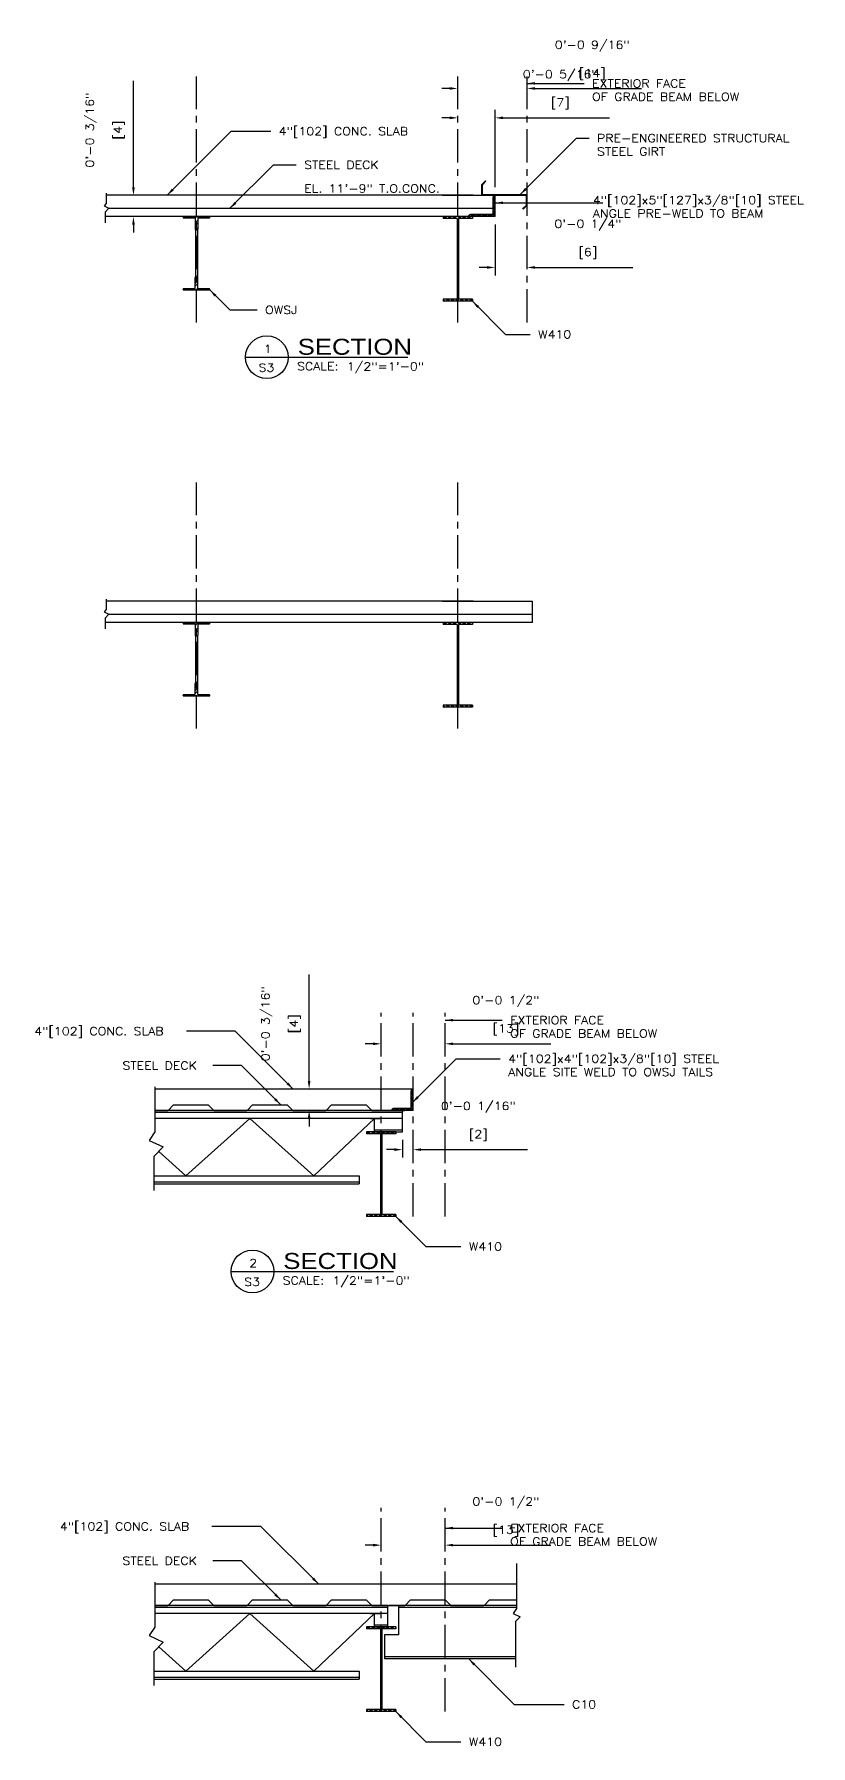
# Model space of a CAD drawing. Header units: inches. Extents: x -44 to 9761, y -1166 to 3580.
# Drawn here: x 8634.5 to 8780.2, y 3259 to 3579.8 of the extents above; entities that cross this region are included whole.
import ezdxf
from ezdxf.enums import TextEntityAlignment as Align

# ---------------------------------------------------------------- set-up
doc = ezdxf.new("R2010")
doc.units = ezdxf.units.IN
doc.header["$MEASUREMENT"] = 0
doc.linetypes.add('CENTER', pattern=[2, 1.25, -0.25, 0.25, -0.25])
doc.layers.get('DEFPOINTS').update_dxf_attribs({"linetype": 'CONTINUOUS'})
for name, color, linetype in [('Center', 251, 'CENTER'), ('L1', 1, 'CONTINUOUS'), ('L131', 131, 'CONTINUOUS'), ('LAYER15A', 15, 'CONTINUOUS'), ('Struc_Plan_Dim', 5, 'CONTINUOUS'), ('Struc_Section_Conc', 71, 'CONTINUOUS'), ('Struc_Section_OWSJ', 131, 'CONTINUOUS'), ('Struc_Section_StAngle', 5, 'CONTINUOUS'), ('Struc_Section_Steel', 11, 'CONTINUOUS'), ('Struc_Section_StGirt', 151, 'CONTINUOUS'), ('Struc_Steel_Beam', 22, 'CONTINUOUS'), ('Struc_Steel_Deck', 41, 'CONTINUOUS'), ('Struc_Steel_Joist', 21, 'CONTINUOUS'), ('TEXT', 4, 'CONTINUOUS'), ('TEXT131', 131, 'CONTINUOUS')]:
    doc.layers.add(name, color=color, linetype=linetype)
doc.styles.add('ROMANS', font='ROMANS.SHX', dxfattribs={"width": 0.8})
doc.styles.add('ROMANS-115', font='romans.shx', dxfattribs={"width": 1.15})
doc.styles.add('SANS-80', font='sanss___.ttf', dxfattribs={"width": 0.8})
doc.dimstyles.new('Copy of 12-ROMANS-115-PS-BPV', dxfattribs={"dimtxt": 0.0625, "dimasz": 0.0625, "dimexe": 0.0625, "dimexo": 0.0625, "dimgap": 0.0625, "dimtad": 1, "dimdec": 4, "dimlfac": 24, "dimzin": 1, "dimdsep": 46, "dimlunit": 4, "dimtxsty": 'ROMANS-115', "dimcen": 0.0625, "dimclrd": 256, "dimclre": 256, "dimclrt": 256, "dimadec": 0, "dimazin": 0, "dimtfac": 1, "dimtdec": 4, "dimtofl": 0, "dimtmove": 0, "dimatfit": 0, "dimfxl": 1, "dimfrac": 2, "dimtolj": 1, "dimtzin": 0, "dimarcsym": 0})

# ---------------------------------------------------------------- blocks, each defined once
blk = doc.blocks.new('OWSJ1')
at = {"layer": 'TEXT'}
h = blk.add_hatch(dxfattribs=at)
h.set_pattern_fill('STEEL', color=131, scale=8, style=0)
h.set_pattern_definition([(45, (-5931.7465, -888.5996), (-0.70710678, 0.70710678), []), (45, (-5931.7465, -888.0996), (-0.70710678, 0.70710678), [])])
h.paths.add_polyline_path([(-0.25, 11.38, 0.414214), (-0.13, 11.25), (0.12, 11.25, 0.414214), (0.25, 11.38), (0.25, 13.5), (2.37, 13.5, 0.414214), (2.5, 13.62), (2.5, 13.75), (-2.5, 13.75), (-2.5, 13.62, 0.414214), (-2.38, 13.5), (-0.25, 13.5)])
h.paths.add_polyline_path([(-2.5, 0), (2.5, 0), (2.5, 0.12, 0.414214), (2.37, 0.25), (0.25, 0.25), (0.25, 2.37, 0.414214), (0.12, 2.5), (-0.13, 2.5, 0.414214), (-0.25, 2.37), (-0.25, 0.25), (-2.38, 0.25, 0.414214), (-2.5, 0.12)])
at = {"layer": 'Struc_Steel_Joist', "color": 150}
for p, q in [((-2.5, 13.75), (2.5, 13.75)), ((-2.5, 13.75), (-2.5, 13.62)), ((-2.38, 13.5), (-0.25, 13.5)), ((-0.25, 13.5), (-0.25, 11.38)), ((0.25, 13.5), (2.37, 13.5)), ((0.25, 13.5), (0.25, 11.38)), ((2.5, 13.75), (2.5, 13.62)), ((-0.19, 11.27), (-0.19, 2.48)), ((-0.13, 11.25), (0.12, 11.25)), ((0.19, 11.27), (0.19, 2.48)), ((-2.5, 0), (-2.5, 0.12)), ((-2.5, 0), (2.5, 0)), ((-2.38, 0.25), (-0.25, 0.25)), ((-0.25, 0.25), (-0.25, 2.37)), ((-0.13, 2.5), (0.12, 2.5)), ((0.25, 0.25), (0.25, 2.37)), ((0.25, 0.25), (2.37, 0.25)), ((2.5, 0), (2.5, 0.12))]:
    blk.add_line(p, q, dxfattribs=at)
for centre, start, end in [((-2.38, 13.62), 180, 270), ((2.37, 13.62), 270, 0), ((-0.13, 11.38), 180, 270), ((0.12, 11.38), 270, 0), ((-2.38, 0.12), 90, 180), ((-0.13, 2.37), 90, 180), ((0.12, 2.37), 0, 90), ((2.37, 0.12), 0, 90)]:
    blk.add_arc(centre, 0.125, start, end, dxfattribs=at)
blk = doc.blocks.new('*D68')
at = {"layer": 'DEFPOINTS', "color": 0, "transparency": 16777216}
for p in [(8713.96, 3569.45), (8726.96, 3569.62), (8726.96, 3555.55)]:
    blk.add_point(p, dxfattribs=at)
at = {"layer": 'Struc_Plan_Dim', "lineweight": -2, "transparency": 16777216}
for p, q in [((8712.46, 3569.62), (8710.96, 3569.62)), ((8728.46, 3569.62), (8748.4, 3569.62))]:
    blk.add_line(p, q, dxfattribs=at)
at = {"layer": 'Struc_Plan_Dim', "transparency": 16777216}
for points in [[(8712.46, 3569.87), (8712.46, 3569.37), (8713.96, 3569.62)], [(8728.46, 3569.87), (8728.46, 3569.37), (8726.96, 3569.62)]]:
    blk.add_solid(points, dxfattribs=at)
at = {"layer": 'Struc_Plan_Dim', "transparency": 16777216, "char_height": 1.5, "attachment_point": 5, "style": 'ROMANS-115'}
for s, insert in [('\\A1;0\'-0 9/16"', (8739.18, 3577.55)), ('\\A1;[14]', (8739.18, 3572.26))]:
    blk.add_mtext(s, dxfattribs=dict(at, insert=insert))
blk = doc.blocks.new('Title-section')
at = {"layer": 'LAYER15A'}
blk.add_line((-2.066, -7.538), (-0.798, -7.538), dxfattribs=at)
blk.add_circle((-1.899, -7.538), 0.167, dxfattribs=at)
at = {"layer": 'L131', "style": 'ROMANS', "width": 1.15}
blk.add_text('SCALE:', height=0.0625, dxfattribs=at).set_placement((-1.663, -7.64))
for tag, p in [('TITLE_NO.', (-1.893, -7.504)), ('SHEET_NO.', (-1.902, -7.651))]:
    blk.add_attdef(tag, text='', height=0.0625, dxfattribs=at).set_placement(p, align=Align.CENTER)
blk.add_attdef('SCALE', (-1.274, -7.641), '', height=0.0625, dxfattribs=at)
at = {"layer": 'TEXT131', "style": 'SANS-80', "width": 1.15}
blk.add_text('SECTION', height=0.125, dxfattribs=at).set_placement((-1.658, -7.519))
blk = doc.blocks.new('*D69')
at = {"layer": 'DEFPOINTS', "color": 0, "transparency": 16777216}
for p in [(8653.09, 3549.59), (8653.14, 3549.59), (8653.09, 3545.59)]:
    blk.add_point(p, dxfattribs=at)
at = {"layer": 'Struc_Section_StAngle', "lineweight": -2, "transparency": 16777216}
for p, q in [((8653.14, 3551.09), (8653.14, 3571.04)), ((8653.14, 3544.09), (8653.14, 3542.59))]:
    blk.add_line(p, q, dxfattribs=at)
at = {"layer": 'Struc_Section_StAngle', "transparency": 16777216}
for points in [[(8652.89, 3551.09), (8653.39, 3551.09), (8653.14, 3549.59)], [(8652.89, 3544.09), (8653.39, 3544.09), (8653.14, 3545.59)]]:
    blk.add_solid(points, dxfattribs=at)
at = {"layer": 'Struc_Section_StAngle', "transparency": 16777216, "char_height": 1.5, "attachment_point": 5, "rotation": 90, "style": 'ROMANS-115'}
for s, insert in [('\\A1;0\'-0 3/16"', (8645.21, 3561.81)), ('\\A1;[4]', (8650.49, 3561.81))]:
    blk.add_mtext(s, dxfattribs=dict(at, insert=insert))
blk = doc.blocks.new('*D70')
at = {"layer": 'DEFPOINTS', "color": 0, "transparency": 16777216}
for p in [(8713.96, 3563.48), (8720.96, 3564.11), (8720.96, 3549.59)]:
    blk.add_point(p, dxfattribs=at)
at = {"layer": 'Struc_Section_StAngle', "lineweight": -2, "transparency": 16777216}
for p, q in [((8720.96, 3551.09), (8720.96, 3565.61)), ((8712.46, 3564.11), (8710.96, 3564.11)), ((8722.46, 3564.11), (8742.4, 3564.11))]:
    blk.add_line(p, q, dxfattribs=at)
at = {"layer": 'Struc_Section_StAngle', "transparency": 16777216}
for points in [[(8712.46, 3564.36), (8712.46, 3563.86), (8713.96, 3564.11)], [(8722.46, 3564.36), (8722.46, 3563.86), (8720.96, 3564.11)]]:
    blk.add_solid(points, dxfattribs=at)
at = {"layer": 'Struc_Section_StAngle', "transparency": 16777216, "char_height": 1.5, "attachment_point": 5, "style": 'ROMANS-115'}
for s, insert in [('\\A1;0\'-0 5/16"', (8733.18, 3572.04)), ('\\A1;[7]', (8733.18, 3566.75))]:
    blk.add_mtext(s, dxfattribs=dict(at, insert=insert))
blk = doc.blocks.new('*D71')
at = {"layer": 'DEFPOINTS', "color": 0, "transparency": 16777216}
for p in [(8720.96, 3545.59), (8726.96, 3545.59), (8726.96, 3536.07)]:
    blk.add_point(p, dxfattribs=at)
at = {"layer": 'Struc_Section_StAngle', "lineweight": -2, "transparency": 16777216}
for p, q in [((8720.96, 3544.09), (8720.96, 3534.57)), ((8719.46, 3536.07), (8717.96, 3536.07)), ((8728.46, 3536.07), (8746.76, 3536.07))]:
    blk.add_line(p, q, dxfattribs=at)
at = {"layer": 'Struc_Section_StAngle', "transparency": 16777216}
for points in [[(8719.46, 3536.32), (8719.46, 3535.82), (8720.96, 3536.07)], [(8728.46, 3536.32), (8728.46, 3535.82), (8726.96, 3536.07)]]:
    blk.add_solid(points, dxfattribs=at)
at = {"layer": 'Struc_Section_StAngle', "transparency": 16777216, "char_height": 1.5, "attachment_point": 5, "style": 'ROMANS-115'}
for s, insert in [('\\A1;0\'-0 1/4"', (8738.36, 3544)), ('\\A1;[6]', (8738.36, 3538.71))]:
    blk.add_mtext(s, dxfattribs=dict(at, insert=insert))
blk = doc.blocks.new('*D72')
at = {"layer": 'DEFPOINTS', "color": 0, "transparency": 16777216}
for p in [(8699.59, 3390.2), (8711.59, 3390.54), (8711.59, 3382.07)]:
    blk.add_point(p, dxfattribs=at)
at = {"layer": 'Struc_Plan_Dim', "lineweight": -2, "transparency": 16777216}
for p, q in [((8698.09, 3390.54), (8696.59, 3390.54)), ((8713.09, 3390.54), (8731.39, 3390.54))]:
    blk.add_line(p, q, dxfattribs=at)
at = {"layer": 'Struc_Plan_Dim', "transparency": 16777216}
for points in [[(8698.09, 3390.79), (8698.09, 3390.29), (8699.59, 3390.54)], [(8713.09, 3390.79), (8713.09, 3390.29), (8711.59, 3390.54)]]:
    blk.add_solid(points, dxfattribs=at)
at = {"layer": 'Struc_Plan_Dim', "transparency": 16777216, "char_height": 1.5, "attachment_point": 5, "style": 'ROMANS-115'}
for s, insert in [('\\A1;0\'-0 1/2"', (8722.99, 3398.47)), ('\\A1;[13]', (8722.99, 3393.18))]:
    blk.add_mtext(s, dxfattribs=dict(at, insert=insert))
blk = doc.blocks.new('*D73')
at = {"layer": 'DEFPOINTS', "color": 0, "transparency": 16777216}
for p in [(8686.08, 3382.07), (8686.14, 3382.07), (8686.14, 3378.07)]:
    blk.add_point(p, dxfattribs=at)
at = {"layer": 'Struc_Section_StAngle', "lineweight": -2, "transparency": 16777216}
for p, q in [((8686.08, 3383.57), (8686.08, 3403.51)), ((8686.08, 3376.57), (8686.08, 3375.07))]:
    blk.add_line(p, q, dxfattribs=at)
at = {"layer": 'Struc_Section_StAngle', "transparency": 16777216}
for points in [[(8685.83, 3383.57), (8686.33, 3383.57), (8686.08, 3382.07)], [(8685.83, 3376.57), (8686.33, 3376.57), (8686.08, 3378.07)]]:
    blk.add_solid(points, dxfattribs=at)
at = {"layer": 'Struc_Section_StAngle', "transparency": 16777216, "char_height": 1.5, "attachment_point": 5, "rotation": 90, "style": 'ROMANS-115'}
for s, insert in [('\\A1;0\'-0 3/16"', (8678.15, 3394.29)), ('\\A1;[4]', (8683.44, 3394.29))]:
    blk.add_mtext(s, dxfattribs=dict(at, insert=insert))
blk = doc.blocks.new('*D74')
at = {"layer": 'DEFPOINTS', "color": 0, "transparency": 16777216}
for p in [(8703.59, 3374.07), (8705.59, 3374.07), (8705.59, 3370.71)]:
    blk.add_point(p, dxfattribs=at)
at = {"layer": 'Struc_Section_StAngle', "lineweight": -2, "transparency": 16777216}
for p, q in [((8703.59, 3372.57), (8703.59, 3369.21)), ((8702.09, 3370.71), (8700.59, 3370.71)), ((8707.09, 3370.71), (8727.03, 3370.71))]:
    blk.add_line(p, q, dxfattribs=at)
at = {"layer": 'Struc_Section_StAngle', "transparency": 16777216}
for points in [[(8702.09, 3370.96), (8702.09, 3370.46), (8703.59, 3370.71)], [(8707.09, 3370.96), (8707.09, 3370.46), (8705.59, 3370.71)]]:
    blk.add_solid(points, dxfattribs=at)
at = {"layer": 'Struc_Section_StAngle', "transparency": 16777216, "char_height": 1.5, "attachment_point": 5, "style": 'ROMANS-115'}
for s, insert in [('\\A1;0\'-0 1/16"', (8717.81, 3378.64)), ('\\A1;[2]', (8717.81, 3373.35))]:
    blk.add_mtext(s, dxfattribs=dict(at, insert=insert))
blk = doc.blocks.new('*D75')
at = {"layer": 'DEFPOINTS', "color": 0, "transparency": 16777216}
for p in [(8699.59, 3298.01), (8711.59, 3298.01), (8711.59, 3296.57)]:
    blk.add_point(p, dxfattribs=at)
at = {"layer": 'Struc_Plan_Dim', "lineweight": -2, "transparency": 16777216}
for p, q in [((8698.09, 3296.57), (8696.59, 3296.57)), ((8713.09, 3296.57), (8731.39, 3296.57))]:
    blk.add_line(p, q, dxfattribs=at)
at = {"layer": 'Struc_Plan_Dim', "transparency": 16777216}
for points in [[(8698.09, 3296.82), (8698.09, 3296.32), (8699.59, 3296.57)], [(8713.09, 3296.82), (8713.09, 3296.32), (8711.59, 3296.57)]]:
    blk.add_solid(points, dxfattribs=at)
at = {"layer": 'Struc_Plan_Dim', "transparency": 16777216, "char_height": 1.5, "attachment_point": 5, "style": 'ROMANS-115'}
for s, insert in [('\\A1;0\'-0 1/2"', (8722.99, 3304.5)), ('\\A1;[13]', (8722.99, 3299.22))]:
    blk.add_mtext(s, dxfattribs=dict(at, insert=insert))

msp = doc.modelspace()

# ---------------------------------------------------------------- hatches: boundary and pattern name
at = {"layer": 'Struc_Section_StAngle'}
h = msp.add_hatch(dxfattribs=at)
h.set_pattern_fill('STEEL', color=256, scale=3, style=0)
h.set_pattern_definition([(135, (17589.6792, 101.61413), (0.265165043, 0.265165043), []), (135, (17589.6792, 101.80163), (0.265165043, 0.265165043), [])])
h.paths.add_polyline_path([(8716.33189, 3545.96827, 0.414213562), (8715.95689, 3545.59327), (8720.95689, 3545.59327), (8720.95689, 3549.59327, 0.414213562), (8720.58189, 3549.21827), (8720.58189, 3545.96827)])
h = msp.add_hatch(dxfattribs=at)
h.set_pattern_fill('STEEL', color=256, scale=3, style=0)
h.set_pattern_definition([(135, (17574.3102, -65.91134), (0.265165043, 0.265165043), []), (135, (17574.3102, -65.72384), (0.265165043, 0.265165043), [])])
h.paths.add_polyline_path([(8701.96289, 3378.44281, 0.414213562), (8701.58789, 3378.06781), (8705.58789, 3378.06781), (8705.58789, 3382.06781, 0.414213562), (8705.21289, 3381.69281), (8705.21289, 3378.44281)])
at = {"layer": 'Struc_Steel_Beam'}
h = msp.add_hatch(dxfattribs=at)
h.set_pattern_fill('STEEL', color=256, scale=5, style=0)
h.set_pattern_definition([(135, (8873.87965, 3561.5477), (0.4419417, 0.4419417), []), (135, (8873.87965, 3561.8602), (0.4419417, 0.4419417), [])])
h.paths.add_polyline_path([(8716.70689, 3545.59327), (8716.70689, 3545.21827), (8714.08189, 3545.21827), (8714.08189, 3530.09327), (8716.70689, 3530.09327), (8716.70689, 3529.71827), (8713.95689, 3529.71827), (8713.95689, 3545.59327)])
h.paths.add_polyline_path([(8711.20689, 3545.21827), (8711.20689, 3545.59327), (8713.95689, 3545.59327), (8713.95689, 3529.71827), (8711.20689, 3529.71827), (8711.20689, 3530.09327), (8713.83189, 3530.09327), (8713.83189, 3545.21827)])
h = msp.add_hatch(dxfattribs=at)
h.set_pattern_fill('STEEL', color=256, scale=5, style=0)
h.set_pattern_definition([(135, (8873.87965, 3485.4463), (0.4419417, 0.4419417), []), (135, (8873.87965, 3485.7588), (0.4419417, 0.4419417), [])])
h.paths.add_polyline_path([(8716.70689, 3469.49188), (8716.70689, 3469.11688), (8714.08189, 3469.11688), (8714.08189, 3453.99188), (8716.70689, 3453.99188), (8716.70689, 3453.61688), (8713.95689, 3453.61688), (8713.95689, 3469.49188)])
h.paths.add_polyline_path([(8711.20689, 3469.11688), (8711.20689, 3469.49188), (8713.95689, 3469.49188), (8713.95689, 3453.61688), (8711.20689, 3453.61688), (8711.20689, 3453.99188), (8713.83189, 3453.99188), (8713.83189, 3469.11688)])
h = msp.add_hatch(dxfattribs=at)
h.set_pattern_fill('STEEL', color=256, scale=5, style=0)
h.set_pattern_definition([(135, (8859.51065, 3390.0222), (0.4419417, 0.4419417), []), (135, (8859.51065, 3390.3347), (0.4419417, 0.4419417), [])])
h.paths.add_polyline_path([(8702.33789, 3374.06781), (8702.33789, 3373.69281), (8699.71289, 3373.69281), (8699.71289, 3358.56781), (8702.33789, 3358.56781), (8702.33789, 3358.19281), (8699.58789, 3358.19281), (8699.58789, 3374.06781)])
h.paths.add_polyline_path([(8696.83789, 3373.69281), (8696.83789, 3374.06781), (8699.58789, 3374.06781), (8699.58789, 3358.19281), (8696.83789, 3358.19281), (8696.83789, 3358.56781), (8699.46289, 3358.56781), (8699.46289, 3373.69281)])
h = msp.add_hatch(dxfattribs=at)
h.set_pattern_fill('STEEL', color=256, scale=5, style=0)
h.set_pattern_definition([(135, (8859.51065, 3297.20034), (0.4419417, 0.4419417), []), (135, (8859.51065, 3297.51284), (0.4419417, 0.4419417), [])])
h.paths.add_polyline_path([(8702.33789, 3281.24594), (8702.33789, 3280.87094), (8699.71289, 3280.87094), (8699.71289, 3265.74594), (8702.33789, 3265.74594), (8702.33789, 3265.37094), (8699.58789, 3265.37094), (8699.58789, 3281.24594)])
h.paths.add_polyline_path([(8696.83789, 3280.87094), (8696.83789, 3281.24594), (8699.58789, 3281.24594), (8699.58789, 3265.37094), (8696.83789, 3265.37094), (8696.83789, 3265.74594), (8699.46289, 3265.74594), (8699.46289, 3280.87094)])

# ---------------------------------------------------------------- linework, layer by layer
at = {"layer": 'Center', "ltscale": 5}
for p, q in [((8664.95689, 3525.71827), (8664.95689, 3571.85436)), ((8713.95689, 3525.71827), (8713.95689, 3571.85436)), ((8726.95689, 3525.71827), (8726.95689, 3571.85436)), ((8664.95689, 3449.61688), (8664.95689, 3495.75296)), ((8713.95689, 3449.61688), (8713.95689, 3495.75296)), ((8699.58789, 3358.19281), (8699.58789, 3396.36411)), ((8705.58789, 3358.19281), (8705.58789, 3396.36411)), ((8711.58789, 3358.19281), (8711.58789, 3396.36411)), ((8699.58789, 3265.37094), (8699.58789, 3303.54224)), ((8711.58789, 3265.37094), (8711.58789, 3303.54224))]:
    msp.add_line(p, q, dxfattribs=at)
at = {"layer": 'L1'}
for p, q in [((8647.99865, 3549.9932), (8647.99865, 3548.08217)), ((8647.99865, 3548.08217), (8647.6706, 3547.59061)), ((8647.6706, 3547.59061), (8648.55087, 3547.18058)), ((8648.55087, 3547.18058), (8647.82242, 3546.43935)), ((8647.82242, 3546.43935), (8647.82242, 3544.42373)), ((8647.99865, 3471.98078), (8647.6706, 3471.48922)), ((8647.6706, 3471.48922), (8648.55087, 3471.07919)), ((8647.99865, 3473.89181), (8647.99865, 3471.98078)), ((8648.55087, 3471.07919), (8647.82242, 3470.33796)), ((8647.82242, 3470.33796), (8647.82242, 3468.32234)), ((8657.1307, 3382.46774), (8657.1307, 3374.02826)), ((8657.1307, 3374.02826), (8656.07332, 3372.44387)), ((8656.07332, 3372.44387), (8658.71678, 3371.21255)), ((8658.71678, 3371.21255), (8656.95447, 3369.41933)), ((8656.95447, 3369.41933), (8656.95447, 3363.05676)), ((8724.96471, 3293.10439), (8724.96471, 3284.67942)), ((8657.1307, 3289.64587), (8657.1307, 3281.20639)), ((8724.96471, 3284.67942), (8724.32991, 3283.72824)), ((8724.32991, 3283.72824), (8725.65164, 3283.11257)), ((8725.65164, 3283.11257), (8724.78848, 3282.23427)), ((8724.78848, 3282.23427), (8724.78848, 3273.69341)), ((8657.1307, 3281.20639), (8656.07332, 3279.62201)), ((8656.07332, 3279.62201), (8658.71678, 3278.39068)), ((8658.71678, 3278.39068), (8656.95447, 3276.59746)), ((8656.95447, 3276.59746), (8656.95447, 3270.23489))]:
    msp.add_line(p, q, dxfattribs=at)
at = {"layer": 'Struc_Section_Conc', "ltscale": 2}
for p, q in [((8716.83189, 3549.59327), (8647.99865, 3549.59327)), ((8711.08189, 3549.59327), (8720.95689, 3549.59327)), ((8715.95689, 3545.59327), (8647.82242, 3545.59327)), ((8716.83189, 3473.49188), (8647.99865, 3473.49188)), ((8711.08189, 3473.49188), (8727.95689, 3473.49188)), ((8727.95689, 3469.49188), (8727.95689, 3473.49188)), ((8727.95689, 3469.49188), (8647.82242, 3469.49188)), ((8705.58789, 3382.06781), (8657.1307, 3382.06781)), ((8659.63062, 3378.06781), (8660.67597, 3379.11316)), ((8660.67597, 3379.11316), (8667.15039, 3379.11316)), ((8668.19573, 3378.06781), (8667.15039, 3379.11316)), ((8674.44312, 3378.06781), (8675.48847, 3379.11316)), ((8675.48847, 3379.11316), (8681.96289, 3379.11316)), ((8683.00823, 3378.06781), (8681.96289, 3379.11316)), ((8689.25562, 3378.06781), (8690.30097, 3379.11316)), ((8690.30097, 3379.11316), (8696.77539, 3379.11316)), ((8697.82073, 3378.06781), (8696.77539, 3379.11316)), ((8657.1307, 3378.06781), (8659.60068, 3378.06781)), ((8659.63062, 3378.06781), (8657.1307, 3378.06781)), ((8668.19573, 3378.06781), (8674.41318, 3378.06781)), ((8674.44312, 3378.06781), (8671.39602, 3378.06781)), ((8683.00823, 3378.06781), (8689.22568, 3378.06781)), ((8689.25562, 3378.06781), (8686.20852, 3378.06781)), ((8697.82073, 3378.06781), (8704.03818, 3378.06781)), ((8704.06812, 3378.06781), (8701.02102, 3378.06781)), ((8724.96471, 3289.24594), (8657.1307, 3289.24594)), ((8657.1307, 3285.24594), (8659.60068, 3285.24594)), ((8659.63062, 3285.24594), (8657.1307, 3285.24594)), ((8659.63062, 3285.24594), (8660.67597, 3286.29129)), ((8660.67597, 3286.29129), (8667.15039, 3286.29129)), ((8668.19573, 3285.24594), (8667.15039, 3286.29129)), ((8668.19573, 3285.24594), (8674.41318, 3285.24594)), ((8674.44312, 3285.24594), (8671.39602, 3285.24594)), ((8674.44312, 3285.24594), (8675.48847, 3286.29129)), ((8675.48847, 3286.29129), (8681.96289, 3286.29129)), ((8683.00823, 3285.24594), (8681.96289, 3286.29129)), ((8683.00823, 3285.24594), (8689.22568, 3285.24594)), ((8689.25562, 3285.24594), (8686.20852, 3285.24594)), ((8689.25562, 3285.24594), (8690.30097, 3286.29129)), ((8690.30097, 3286.29129), (8696.77539, 3286.29129)), ((8697.82073, 3285.24594), (8696.77539, 3286.29129)), ((8697.82073, 3285.24594), (8704.03818, 3285.24594)), ((8704.06812, 3285.24594), (8701.02102, 3285.24594)), ((8704.06812, 3285.24594), (8705.11347, 3286.29129)), ((8705.11347, 3286.29129), (8711.58789, 3286.29129)), ((8712.63323, 3285.24594), (8711.58789, 3286.29129)), ((8712.63323, 3285.24594), (8718.85068, 3285.24594)), ((8718.88062, 3285.24594), (8715.83352, 3285.24594)), ((8718.88062, 3285.24594), (8719.92597, 3286.29129)), ((8719.92597, 3286.29129), (8724.96471, 3286.29129))]:
    msp.add_line(p, q, dxfattribs=at)
at = {"layer": 'Struc_Section_Conc', "ltscale": 20}
for p, q in [((8720.58189, 3547.09327), (8648.46507, 3547.09327)), ((8727.95689, 3470.99188), (8648.46507, 3470.99188))]:
    msp.add_line(p, q, dxfattribs=at)
at = {"layer": 'Struc_Section_StAngle', "ltscale": 5}
for p, q in [((8720.58189, 3545.96827), (8720.58189, 3549.21827)), ((8720.95689, 3545.59327), (8720.95689, 3549.59327)), ((8720.95689, 3545.59327), (8715.95689, 3545.59327)), ((8720.58189, 3545.96827), (8716.33189, 3545.96827)), ((8705.21289, 3378.44281), (8705.21289, 3381.69281)), ((8705.58789, 3378.06781), (8705.58789, 3382.06781)), ((8705.21289, 3378.44281), (8701.96289, 3378.44281)), ((8705.58789, 3378.06781), (8701.58789, 3378.06781))]:
    msp.add_line(p, q, dxfattribs=at)
at = {"layer": 'Struc_Section_StAngle'}
for p, q in [((8720.95689, 3549.59327), (8720.95689, 3549.59327)), ((8705.58789, 3382.06781), (8705.58789, 3382.06781))]:
    msp.add_line(p, q, dxfattribs=at)
at = {"layer": 'Struc_Section_StAngle', "ltscale": 5}
for centre in [(8720.95689, 3549.21827), (8716.33189, 3545.59327), (8705.58789, 3381.69281), (8701.96289, 3378.06781)]:
    msp.add_arc(centre, 0.375, 90, 180, dxfattribs=at)
at = {"layer": 'Struc_Section_Steel', "ltscale": 2}
for p, q in [((8724.96471, 3285.24594), (8702.83789, 3285.24594)), ((8724.96471, 3284.87593), (8702.83789, 3284.87593)), ((8724.78848, 3275.61595), (8700.21289, 3275.61595)), ((8724.78848, 3275.24594), (8700.21289, 3275.24594))]:
    msp.add_line(p, q, dxfattribs=at)
at = {"layer": 'Struc_Section_StGirt'}
for p, q in [((8718.45689, 3551.59327), (8719.164, 3552.30038)), ((8718.58189, 3551.5415), (8719.25239, 3552.21199)), ((8719.164, 3552.30038), (8719.25239, 3552.21199)), ((8718.45689, 3549.59327), (8726.83189, 3549.59327)), ((8718.58189, 3549.71827), (8726.95689, 3549.71827)), ((8726.83189, 3547.77005), (8726.83189, 3549.59327)), ((8726.83189, 3547.77005), (8726.1614, 3547.09956)), ((8726.24979, 3547.01117), (8726.1614, 3547.09956)), ((8726.95689, 3547.71827), (8726.24979, 3547.01117))]:
    msp.add_line(p, q, dxfattribs=at)
at = {"layer": 'Struc_Section_StGirt', "ltscale": 5}
for p, q in [((8718.45689, 3549.59327), (8718.45689, 3551.59327)), ((8718.58189, 3549.71827), (8718.58189, 3551.5415))]:
    msp.add_line(p, q, dxfattribs=at)
at = {"layer": 'Struc_Steel_Beam'}
for p, q in [((8716.70689, 3545.59327), (8711.20689, 3545.59327)), ((8711.20689, 3545.59327), (8711.20689, 3545.21827)), ((8713.83189, 3545.21827), (8711.20689, 3545.21827)), ((8713.83189, 3545.21827), (8713.83189, 3530.09327)), ((8714.08189, 3545.21827), (8714.08189, 3530.09327)), ((8716.70689, 3545.21827), (8714.08189, 3545.21827)), ((8716.70689, 3545.59327), (8716.70689, 3545.21827)), ((8713.83189, 3530.09327), (8711.20689, 3530.09327)), ((8711.20689, 3530.09327), (8711.20689, 3529.71827)), ((8716.70689, 3529.71827), (8711.20689, 3529.71827)), ((8716.70689, 3530.09327), (8714.08189, 3530.09327)), ((8716.70689, 3530.09327), (8716.70689, 3529.71827)), ((8716.70689, 3469.49188), (8711.20689, 3469.49188)), ((8711.20689, 3469.49188), (8711.20689, 3469.11688)), ((8713.83189, 3469.11688), (8711.20689, 3469.11688)), ((8713.83189, 3469.11688), (8713.83189, 3453.99188)), ((8714.08189, 3469.11688), (8714.08189, 3453.99188)), ((8716.70689, 3469.11688), (8714.08189, 3469.11688)), ((8716.70689, 3469.49188), (8716.70689, 3469.11688)), ((8713.83189, 3453.99188), (8711.20689, 3453.99188)), ((8711.20689, 3453.99188), (8711.20689, 3453.61688)), ((8716.70689, 3453.61688), (8711.20689, 3453.61688)), ((8716.70689, 3453.99188), (8714.08189, 3453.99188)), ((8716.70689, 3453.99188), (8716.70689, 3453.61688)), ((8702.33789, 3374.06781), (8696.83789, 3374.06781)), ((8696.83789, 3374.06781), (8696.83789, 3373.69281)), ((8699.46289, 3373.69281), (8696.83789, 3373.69281)), ((8699.46289, 3373.69281), (8699.46289, 3358.56781)), ((8699.71289, 3373.69281), (8699.71289, 3358.56781)), ((8702.33789, 3373.69281), (8699.71289, 3373.69281)), ((8702.33789, 3374.06781), (8702.33789, 3373.69281)), ((8699.46289, 3358.56781), (8696.83789, 3358.56781)), ((8696.83789, 3358.56781), (8696.83789, 3358.19281)), ((8702.33789, 3358.19281), (8696.83789, 3358.19281)), ((8702.33789, 3358.56781), (8699.71289, 3358.56781)), ((8702.33789, 3358.56781), (8702.33789, 3358.19281)), ((8702.83789, 3285.24594), (8702.83789, 3279.74594)), ((8702.33789, 3281.24594), (8696.83789, 3281.24594)), ((8696.83789, 3281.24594), (8696.83789, 3280.87094)), ((8699.46289, 3280.87094), (8696.83789, 3280.87094)), ((8699.46289, 3280.87094), (8699.46289, 3265.74594)), ((8699.71289, 3280.87094), (8699.71289, 3265.74594)), ((8702.33789, 3280.87094), (8699.71289, 3280.87094)), ((8702.83789, 3279.74594), (8700.21289, 3279.74594)), ((8700.21289, 3279.74594), (8700.21289, 3275.24594)), ((8702.33789, 3281.24594), (8702.33789, 3280.87094)), ((8699.46289, 3265.74594), (8696.83789, 3265.74594)), ((8696.83789, 3265.74594), (8696.83789, 3265.37094)), ((8702.33789, 3265.37094), (8696.83789, 3265.37094)), ((8702.33789, 3265.74594), (8699.71289, 3265.74594)), ((8702.33789, 3265.74594), (8702.33789, 3265.37094))]:
    msp.add_line(p, q, dxfattribs=at)
at = {"layer": 'Struc_Steel_Deck'}
for p, q in [((8659.63062, 3378.06781), (8657.1307, 3378.06781)), ((8674.44312, 3378.06781), (8671.39602, 3378.06781)), ((8659.63062, 3285.24594), (8657.1307, 3285.24594)), ((8674.44312, 3285.24594), (8671.39602, 3285.24594))]:
    msp.add_line(p, q, dxfattribs=at)
at = {"layer": 'Struc_Steel_Joist'}
for p, q in [((8703.58789, 3378.06781), (8657.1307, 3378.06781)), ((8703.58789, 3377.69281), (8657.1307, 3377.69281)), ((8703.58789, 3376.56781), (8657.1307, 3376.56781)), ((8662.96289, 3365.78781), (8674.96289, 3376.56781)), ((8674.96289, 3376.56781), (8686.96289, 3365.78781)), ((8686.96289, 3365.78781), (8698.33789, 3376.56781)), ((8697.58789, 3376.56781), (8699.33789, 3376.56781)), ((8698.33789, 3374.06781), (8698.33789, 3376.56781)), ((8703.58789, 3374.06781), (8703.58789, 3378.06781)), ((8698.33789, 3374.44281), (8703.58789, 3374.44281)), ((8698.33789, 3374.06781), (8703.58789, 3374.06781)), ((8657.87627, 3370.35729), (8662.96289, 3365.78781)), ((8656.95447, 3365.78781), (8695.46289, 3365.78781)), ((8695.46289, 3365.78781), (8695.46289, 3364.28781)), ((8656.95447, 3364.66281), (8695.46289, 3364.66281)), ((8656.95447, 3364.28781), (8695.46289, 3364.28781)), ((8700.83789, 3285.24594), (8657.1307, 3285.24594)), ((8700.83789, 3281.24594), (8700.83789, 3285.24594)), ((8700.83789, 3284.87094), (8657.1307, 3284.87094)), ((8700.83789, 3283.74594), (8657.1307, 3283.74594)), ((8662.96289, 3272.96594), (8674.96289, 3283.74594)), ((8674.96289, 3283.74594), (8686.96289, 3272.96594)), ((8686.96289, 3272.96594), (8698.33789, 3283.74594)), ((8697.58789, 3283.74594), (8699.33789, 3283.74594)), ((8698.33789, 3281.24594), (8698.33789, 3283.74594)), ((8698.33789, 3281.62094), (8700.83789, 3281.62094)), ((8698.33789, 3281.24594), (8700.83789, 3281.24594)), ((8657.87627, 3277.53542), (8662.96289, 3272.96594)), ((8656.95447, 3272.96594), (8695.46289, 3272.96594)), ((8695.46289, 3272.96594), (8695.46289, 3271.46594)), ((8656.95447, 3271.84094), (8695.46289, 3271.84094)), ((8656.95447, 3271.46594), (8695.46289, 3271.46594))]:
    msp.add_line(p, q, dxfattribs=at)

# ---------------------------------------------------------------- block references
at = {"layer": 'Struc_Plan_Dim'}
for p, xscale, yscale, zscale, values in [((8723.73714, 3700.15173), 23.99999999999995, 23.99999999999995, 23.99999999999995, {'TITLE_NO.': '1', 'SHEET_NO.': 'S3', 'SCALE': '1/2"=1\'-0"'}), ((8721.03062, 3528.79127), 23.99999471149084, 23.99999471149084, 23.99999471149084, {'TITLE_NO.': '2', 'SHEET_NO.': 'S3', 'SCALE': '1/2"=1\'-0"'})]:
    msp.add_blockref('Title-section', p, dxfattribs=dict(at, xscale=xscale, yscale=yscale, zscale=zscale)).add_auto_attribs(values)
at = {"layer": 'Struc_Section_OWSJ', "ltscale": 2}
for p in [(8664.95689, 3531.84327), (8664.95689, 3455.74188)]:
    msp.add_blockref('OWSJ1', p, dxfattribs=at)

# ---------------------------------------------------------------- texts
at = {"layer": 'Struc_Plan_Dim', "attachment_point": 1, "style": 'ROMANS-115'}
for s, insert, char_height in [('\\A1;EXTERIOR FACE\\POF GRADE BEAM BELOW', (8739.14433, 3571.31874), 1.5), ('\\A1;4"[102] CONC. SLAB', (8680.38904, 3562.34306), 1.5), ('\\A1;PRE-ENGINEERED STRUCTURAL\\PSTEEL GIRT', (8740.07041, 3561.04903), 1.5), ('\\A1;STEEL DECK', (8685.15826, 3556.05425), 1.5), ('EL. 11\'-9" T.O.CONC.', (8685.15826, 3551.61551), 1.5), ('OWSJ', (8677.81881, 3528.85892), 1.5), ('\\A1;W410', (8729.02705, 3524.27255), 1.5), ('\\A1;EXTERIOR FACE\\POF GRADE BEAM BELOW', (8723.77532, 3395.7216), 1.4999997), ('\\A1;4"[102] CONC. SLAB', (8634.53591, 3393.65976), 1.4999997), ('\\A1;STEEL DECK', (8651.07872, 3387.21193), 1.4999997), ('\\A1;W410', (8716.04415, 3353.2867), 1.5), ('\\A1;4"[102] CONC. SLAB', (8639.34689, 3300.83789), 1.5), ('\\A1;EXTERIOR FACE\\POF GRADE BEAM BELOW', (8723.77532, 3300.5169), 1.5), ('\\A1;STEEL DECK', (8651.07872, 3294.39007), 1.5), ('C10', (8735.39494, 3267.46012), 1.5), ('\\A1;W410', (8716.04415, 3260.46483), 1.5)]:
    msp.add_mtext(s, dxfattribs=dict(at, insert=insert, char_height=char_height))
at = {"layer": 'Struc_Section_StAngle', "attachment_point": 1, "style": 'ROMANS-115'}
for s, insert, char_height in [('4"[102]x5"[127]x3/8"[10] STEEL\\PANGLE PRE-WELD TO BEAM', (8739.28855, 3549.44038), 1.5), ('4"[102]x4"[102]x3/8"[10] STEEL\\PANGLE SITE WELD TO OWSJ TAILS', (8723.40975, 3388.50512), 1.4999997)]:
    msp.add_mtext(s, dxfattribs=dict(at, insert=insert, char_height=char_height))

# ---------------------------------------------------------------- dimensions: what is measured, and where the dimension line sits
at = {"layer": 'Struc_Plan_Dim'}
for base, p1, p2, override, picture, middle in [((8726.95689, 3569.61755), (8713.95689, 3569.44672), (8726.95689, 3555.55249), {"dimscale": 24, "dimlfac": 0.041667, "dimpost": '\\X', "dimse1": 1, "dimse2": 1}, '*D68', (8739.17832, 3574.90326)), ((8711.58789, 3390.53945), (8699.58789, 3390.19622), (8711.58789, 3382.06781), {"dimscale": 23.999995, "dimlfac": 0.041667, "dimpost": '\\X', "dimse1": 1, "dimse2": 1}, '*D72', (8722.98788, 3395.82517)), ((8711.58789, 3296.57387), (8699.58789, 3298.01222), (8711.58789, 3298.01222), {"dimscale": 24, "dimlfac": 0.041667, "dimpost": '\\X', "dimse1": 1, "dimse2": 1}, '*D75', (8722.98789, 3301.85959))]:
    dim = msp.add_linear_dim(base=base, p1=p1, p2=p2, dimstyle='Copy of 12-ROMANS-115-PS-BPV', override=override, dxfattribs=at)
    dim.commit()
    dim.dimension.update_dxf_attribs({"geometry": picture, "text_midpoint": middle})
at = {"layer": 'Struc_Section_StAngle'}
for base, p1, p2, override, picture, middle in [((8720.95689, 3564.11115), (8713.95689, 3563.47682), (8720.95689, 3549.59327), {"dimscale": 24, "dimlfac": 0.041667, "dimpost": '\\X', "dimse1": 1}, '*D70', (8733.17832, 3569.39686)), ((8726.95689, 3536.07124), (8720.95689, 3545.59327), (8726.95689, 3545.59327), {"dimscale": 24, "dimlfac": 0.041667, "dimpost": '\\X', "dimse2": 1}, '*D71', (8738.35689, 3541.35696)), ((8705.58789, 3370.70891), (8703.58789, 3374.06781), (8705.58789, 3374.06781), {"dimscale": 23.999995, "dimlfac": 0.041667, "dimpost": '\\X', "dimse2": 1}, '*D74', (8717.80931, 3375.99462))]:
    dim = msp.add_linear_dim(base=base, p1=p1, p2=p2, dimstyle='Copy of 12-ROMANS-115-PS-BPV', override=override, dxfattribs=at)
    dim.commit()
    dim.dimension.update_dxf_attribs({"geometry": picture, "text_midpoint": middle})
for base, p1, p2, override, picture, middle in [((8653.13771, 3549.59327), (8653.08807, 3545.59327), (8653.08807, 3549.59327), {"dimscale": 24, "dimlfac": 0.041667, "dimpost": '\\X', "dimse1": 1, "dimse2": 1}, '*D69', (8647.852, 3561.8147)), ((8686.08124, 3382.06781), (8686.14208, 3378.06781), (8686.14208, 3382.06781), {"dimscale": 23.999995, "dimlfac": 0.041667, "dimpost": '\\X', "dimse1": 1, "dimse2": 1}, '*D73', (8680.79553, 3394.28924))]:
    dim = msp.add_linear_dim(base=base, p1=p1, p2=p2, angle=90, dimstyle='Copy of 12-ROMANS-115-PS-BPV', override=override, dxfattribs=at)
    dim.commit()
    dim.dimension.update_dxf_attribs({"geometry": picture, "text_midpoint": middle})

# ---------------------------------------------------------------- leaders
at = {"layer": 'Struc_Plan_Dim', "annotation_type": 0, "has_hookline": 1}
for points, override, hookline_direction, text_width in [([(8726.95689, 3570.56874), (8737.64433, 3570.56874)], {"dimscale": 24, "dimgap": 0.0625, "dimtad": 0, "dimlfac": 0.041667, "dimse1": 1, "dimse2": 1}, 0, 31.46071), ([(8659.44372, 3549.59327), (8671.43908, 3561.59306), (8678.88904, 3561.59306)], {"dimscale": 24, "dimgap": 0.0625, "dimtad": 0, "dimlfac": 0.041667, "dimse1": 1}, 0, 27.025), ([(8725.65425, 3549.71827), (8736.235, 3560.29903), (8738.57041, 3560.29903)], {"dimscale": 24, "dimgap": 0.0625, "dimtad": 0, "dimlfac": 0.041667, "dimse2": 1}, 0, 40.08571), ([(8671.18604, 3547.09327), (8679.39702, 3555.30425), (8683.65826, 3555.30425)], {"dimscale": 24, "dimgap": 0.0625, "dimtad": 0, "dimlfac": 0.041667, "dimse1": 1}, 0, 15.44286), ([(8667.45689, 3531.84327), (8671.19125, 3528.10892), (8676.31881, 3528.10892)], {"dimscale": 24, "dimgap": 0.0625, "dimtad": 0, "dimlfac": 0.041667, "dimse1": 1}, 0, 6.16071), ([(8716.70689, 3529.71827), (8722.90261, 3523.52255), (8727.52705, 3523.52255)], {"dimscale": 24, "dimgap": 0.0625, "dimtad": 0, "dimlfac": 0.041667, "dimse1": 1}, 0, 6.48929), ([(8711.58789, 3394.9716), (8722.27532, 3394.9716)], {"dimscale": 23.999995, "dimgap": 0.0625, "dimtad": 0, "dimlfac": 0.041667, "dimse1": 1, "dimse2": 1}, 0, 31.46071), ([(8683.08135, 3382.06781), (8672.2394, 3392.90976), (8663.06091, 3392.90976)], {"dimscale": 23.999995, "dimgap": 0.0625, "dimtad": 0, "dimlfac": 0.041667, "dimse1": 1}, 1, 27.02499), ([(8680.76613, 3379.11316), (8673.41735, 3386.46193), (8668.02158, 3386.46193)], {"dimscale": 23.999995, "dimgap": 0.0625, "dimtad": 0, "dimlfac": 0.041667, "dimse1": 1}, 1, 15.44285), ([(8702.33789, 3358.19281), (8707.994, 3352.5367), (8714.54415, 3352.5367)], {"dimscale": 23.999995, "dimgap": 0.0625, "dimtad": 0, "dimlfac": 0.041667, "dimse1": 1}, 0, 6.48928), ([(8687.89233, 3289.24594), (8677.05038, 3300.08789), (8667.87189, 3300.08789)], {"dimscale": 24, "dimgap": 0.0625, "dimtad": 0, "dimlfac": 0.041667, "dimse1": 1}, 1, 27.025), ([(8711.58789, 3299.7669), (8722.27532, 3299.7669)], {"dimscale": 24, "dimgap": 0.0625, "dimtad": 0, "dimlfac": 0.041667, "dimse1": 1, "dimse2": 1}, 0, 31.46071), ([(8680.76613, 3286.29129), (8673.41735, 3293.64007), (8668.02157, 3293.64007)], {"dimscale": 24, "dimgap": 0.0625, "dimtad": 0, "dimlfac": 0.041667, "dimse1": 1}, 1, 15.44286), ([(8716.00334, 3275.24594), (8724.53917, 3266.71012), (8733.89494, 3266.71012)], {"dimscale": 24, "dimgap": 0.0625, "dimtad": 0, "dimlfac": 0.041667, "dimse1": 1, "dimse2": 1}, 0, 4.51786), ([(8702.33789, 3265.37094), (8707.994, 3259.71483), (8714.54415, 3259.71483)], {"dimscale": 24, "dimgap": 0.0625, "dimtad": 0, "dimlfac": 0.041667, "dimse1": 1}, 0, 6.48929)]:
    msp.add_leader(points, dimstyle='Copy of 12-ROMANS-115-PS-BPV', override=override, dxfattribs=dict(at, hookline_direction=hookline_direction, text_width=text_width))
at = {"layer": 'Struc_Section_StAngle'}
msp.add_leader([(8720.95689, 3548.1867), (8741.1321, 3548.1867)], dimstyle='Copy of 12-ROMANS-115-PS-BPV', override={"dimscale": 24, "dimgap": 0.0625, "dimtad": 0, "dimlfac": 0.041667, "dimse2": 1}, dxfattribs=at)
at = {"layer": 'Struc_Section_StAngle', "annotation_type": 0, "has_hookline": 1, "hookline_direction": 0, "text_width": 44.43928}
msp.add_leader([(8705.41137, 3379.48921), (8713.67727, 3387.75512), (8721.90975, 3387.75512)], dimstyle='Copy of 12-ROMANS-115-PS-BPV', override={"dimscale": 23.999995, "dimgap": 0.0625, "dimtad": 0, "dimlfac": 0.041667, "dimse2": 1}, dxfattribs=at)

doc.saveas('drawing.dxf')
